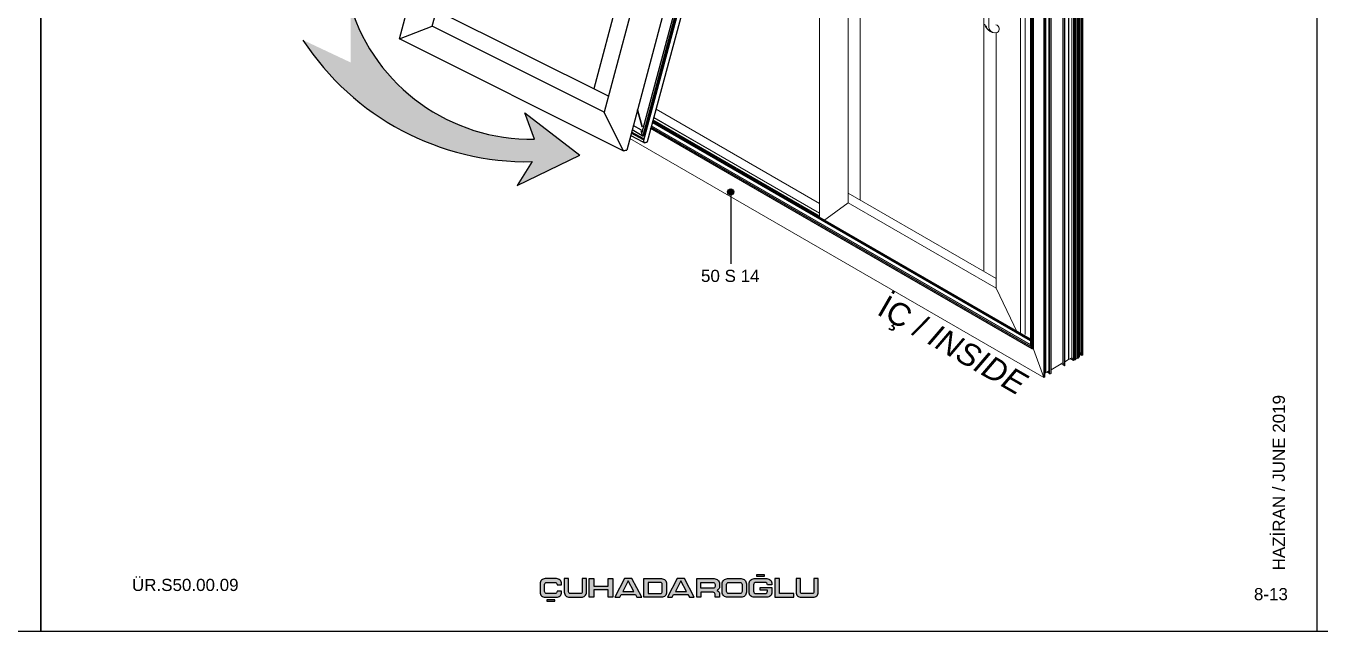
# Model space of a CAD drawing. Header units: millimetres. Extents: x 221 to 2771, y 196 to 840.
# Drawn here: x 668.9 to 881.8, y 195.6 to 295.2 of the extents above; entities that cross this region are included whole.
import ezdxf

# ---------------------------------------------------------------- set-up
doc = ezdxf.new("R2010")
doc.units = ezdxf.units.MM
for name, color, linetype in [('ANTET', 7, 'Continuous'), ('antet_k', 7, 'Continuous'), ('yazı_numara_k', 21, 'Continuous')]:
    doc.layers.add(name, color=color, linetype=linetype)
doc.styles.get("Standard").update_dxf_attribs({"font": 'arial.ttf'})

# ---------------------------------------------------------------- blocks, each defined once
blk = doc.blocks.new('Rev.No.1A')
at = {"insert": (-570.02, 4668.22), "char_height": 2, "width": 54.4479, "attachment_point": 1}
blk.add_mtext('{\\C7;ÜR.S50.00.09}', dxfattribs=at)
blk = doc.blocks.new('S1.A')
at = {"color": 252}
blk.add_lwpolyline([(2269.17, -494.13), (2269.17, -791.13), (2479.17, -791.13), (2479.17, -494.13)], close=True, dxfattribs=at)
blk.add_blockref('Rev.No.1A', (2854.18, -5450.74))
blk = doc.blocks.new('ÇUHADAROĞLU')
at = {"layer": 'ANTET'}
h = blk.add_hatch(color=7, dxfattribs=at)
h.paths.add_polyline_path([(159.1, 19.64, -0.414214), (159.42, 19.96), (160.84, 19.96, -0.414214), (161.16, 19.64), (161.16, 19.54), (161.9, 19.54), (161.9, 19.73, 0.414214), (161.05, 20.59), (159.21, 20.59, 0.414214), (158.36, 19.73), (158.36, 18.36, 0.414214), (159.21, 17.51), (161.05, 17.51, 0.414214), (161.9, 18.36), (161.9, 18.55), (161.16, 18.55), (161.16, 18.46, -0.414214), (160.84, 18.13), (159.42, 18.13, -0.414214), (159.1, 18.46)])
h.paths.add_polyline_path([(159.48, 17.12), (159.48, 16.9), (160.78, 16.9), (160.78, 17.12)])
h.paths.add_polyline_path([(165.15, 17.51, 0.414214), (166, 18.36), (166, 20.59), (165.29, 20.59), (165.29, 18.39, -0.414214), (165.03, 18.13), (163.32, 18.13, -0.414214), (163.06, 18.39), (163.06, 20.59), (162.35, 20.59), (162.35, 18.36, 0.414214), (163.2, 17.51)])
h.paths.add_polyline_path([(167.19, 18.73), (169.58, 18.73), (169.58, 17.51), (170.32, 17.51), (170.32, 20.59), (169.58, 20.59), (169.58, 19.36), (167.19, 19.36), (167.19, 20.59), (166.45, 20.59), (166.45, 17.51), (167.19, 17.51)])
h.paths.add_polyline_path([(170.66, 17.51), (171.46, 17.51), (171.69, 17.95), (174.05, 17.95), (174.29, 17.51), (175.09, 17.51), (173.48, 20.6), (172.27, 20.6)])
h.paths.add_polyline_path([(171.97, 18.49), (172.87, 20.23), (173.78, 18.49)], flags=16)
h.paths.add_polyline_path([(175.43, 17.51), (178.34, 17.51, 0.414214), (179.19, 18.36), (179.19, 19.73, 0.414214), (178.34, 20.59), (175.43, 20.59)])
h.paths.add_polyline_path([(176.14, 19.96), (178.15, 19.96, -0.414214), (178.47, 19.64), (178.47, 18.46, -0.414214), (178.15, 18.13), (176.14, 18.13)], flags=16)
h.paths.add_polyline_path([(180.34, 17.95), (182.7, 17.95), (182.94, 17.51), (183.74, 17.51), (182.13, 20.6), (180.92, 20.6), (179.31, 17.51), (180.11, 17.51)])
h.paths.add_polyline_path([(180.62, 18.49), (181.52, 20.23), (182.43, 18.49)], flags=16)
h.paths.add_polyline_path([(184.84, 18.34), (186.84, 18.34, -0.414214), (187.17, 18.02), (187.17, 17.51), (187.88, 17.51), (187.88, 18.21, 0.203358), (187.78, 18.44, 0.098259), (187.5, 18.62), (187.5, 18.7, 0.058399), (187.74, 18.83, 0.246853), (187.88, 19.09), (187.88, 19.73, 0.414214), (187.03, 20.59), (184.13, 20.59), (184.13, 17.51), (184.84, 17.51)])
h.paths.add_polyline_path([(184.84, 18.99), (184.84, 19.96), (186.82, 19.96, -0.414214), (187.17, 19.61), (187.17, 19.31, -0.414214), (186.84, 18.99)], flags=16)
h.paths.add_polyline_path([(191.45, 17.51, 0.414214), (192.31, 18.36), (192.31, 19.73, 0.414214), (191.45, 20.59), (189.19, 20.59, 0.414214), (188.33, 19.73), (188.33, 18.36, 0.414214), (189.19, 17.51)])
h.paths.add_polyline_path([(189.37, 18.13, -0.414214), (189.05, 18.46), (189.05, 19.64, -0.414214), (189.37, 19.96), (191.27, 19.96, -0.414214), (191.59, 19.64), (191.59, 18.46, -0.414214), (191.27, 18.13)], flags=16)
h.paths.add_polyline_path([(193.61, 17.51), (195.66, 17.51, 0.414214), (196.51, 18.36), (196.51, 19.11), (194.59, 19.11), (194.59, 18.7), (195.78, 18.7), (195.78, 18.54, -0.414214), (195.37, 18.13), (193.9, 18.13, -0.414214), (193.49, 18.54), (193.49, 19.55, -0.414214), (193.9, 19.96), (195.37, 19.96, -0.407741), (195.78, 19.56), (196.51, 19.56), (196.51, 19.73, 0.414214), (195.66, 20.59), (193.61, 20.59, 0.414214), (192.76, 19.73), (192.76, 18.36, 0.414214)])
h.paths.add_polyline_path([(195.28, 20.97), (195.28, 21.19), (193.99, 21.19), (193.99, 20.97)])
h.paths.add_polyline_path([(200.14, 17.51), (200.14, 18.13), (197.76, 18.13), (197.76, 20.59), (196.97, 20.59), (196.97, 17.51)])
h.paths.add_polyline_path([(201.2, 18.39), (201.2, 20.59), (200.48, 20.59), (200.48, 18.36, 0.414214), (201.34, 17.51), (203.28, 17.51, 0.414214), (204.13, 18.36), (204.13, 20.59), (203.42, 20.59), (203.42, 18.39, -0.414214), (203.16, 18.13), (201.46, 18.13, -0.414214)])
h = blk.add_hatch(color=7, dxfattribs=at)
h.paths.add_polyline_path([(159.1, 19.64, -0.414214), (159.42, 19.96), (160.84, 19.96, -0.414214), (161.16, 19.64), (161.16, 19.54), (161.9, 19.54), (161.9, 19.73, 0.414214), (161.05, 20.59), (159.21, 20.59, 0.414214), (158.36, 19.73), (158.36, 18.36, 0.414214), (159.21, 17.51), (161.05, 17.51, 0.414214), (161.9, 18.36), (161.9, 18.55), (161.16, 18.55), (161.16, 18.46, -0.414214), (160.84, 18.13), (159.42, 18.13, -0.414214), (159.1, 18.46)])
h.paths.add_polyline_path([(159.48, 17.12), (159.48, 16.9), (160.78, 16.9), (160.78, 17.12)])
h.paths.add_polyline_path([(165.15, 17.51, 0.414214), (166, 18.36), (166, 20.59), (165.29, 20.59), (165.29, 18.39, -0.414214), (165.03, 18.13), (163.32, 18.13, -0.414214), (163.06, 18.39), (163.06, 20.59), (162.35, 20.59), (162.35, 18.36, 0.414214), (163.2, 17.51)])
h.paths.add_polyline_path([(167.19, 18.73), (169.58, 18.73), (169.58, 17.51), (170.32, 17.51), (170.32, 20.59), (169.58, 20.59), (169.58, 19.36), (167.19, 19.36), (167.19, 20.59), (166.45, 20.59), (166.45, 17.51), (167.19, 17.51)])
h.paths.add_polyline_path([(170.66, 17.51), (171.46, 17.51), (171.69, 17.95), (174.05, 17.95), (174.29, 17.51), (175.09, 17.51), (173.48, 20.6), (172.27, 20.6)])
h.paths.add_polyline_path([(171.97, 18.49), (172.87, 20.23), (173.78, 18.49)], flags=16)
h.paths.add_polyline_path([(175.43, 17.51), (178.34, 17.51, 0.414214), (179.19, 18.36), (179.19, 19.73, 0.414214), (178.34, 20.59), (175.43, 20.59)])
h.paths.add_polyline_path([(176.14, 19.96), (178.15, 19.96, -0.414214), (178.47, 19.64), (178.47, 18.46, -0.414214), (178.15, 18.13), (176.14, 18.13)], flags=16)
h.paths.add_polyline_path([(180.34, 17.95), (182.7, 17.95), (182.94, 17.51), (183.74, 17.51), (182.13, 20.6), (180.92, 20.6), (179.31, 17.51), (180.11, 17.51)])
h.paths.add_polyline_path([(180.62, 18.49), (181.52, 20.23), (182.43, 18.49)], flags=16)
h.paths.add_polyline_path([(184.84, 18.34), (186.84, 18.34, -0.414214), (187.17, 18.02), (187.17, 17.51), (187.88, 17.51), (187.88, 18.21, 0.203358), (187.78, 18.44, 0.098259), (187.5, 18.62), (187.5, 18.7, 0.058399), (187.74, 18.83, 0.246853), (187.88, 19.09), (187.88, 19.73, 0.414214), (187.03, 20.59), (184.13, 20.59), (184.13, 17.51), (184.84, 17.51)])
h.paths.add_polyline_path([(184.84, 18.99), (184.84, 19.96), (186.82, 19.96, -0.414214), (187.17, 19.61), (187.17, 19.31, -0.414214), (186.84, 18.99)], flags=16)
h.paths.add_polyline_path([(191.45, 17.51, 0.414214), (192.31, 18.36), (192.31, 19.73, 0.414214), (191.45, 20.59), (189.19, 20.59, 0.414214), (188.33, 19.73), (188.33, 18.36, 0.414214), (189.19, 17.51)])
h.paths.add_polyline_path([(189.37, 18.13, -0.414214), (189.05, 18.46), (189.05, 19.64, -0.414214), (189.37, 19.96), (191.27, 19.96, -0.414214), (191.59, 19.64), (191.59, 18.46, -0.414214), (191.27, 18.13)], flags=16)
h.paths.add_polyline_path([(193.61, 17.51), (195.66, 17.51, 0.414214), (196.51, 18.36), (196.51, 19.11), (194.59, 19.11), (194.59, 18.7), (195.78, 18.7), (195.78, 18.54, -0.414214), (195.37, 18.13), (193.9, 18.13, -0.414214), (193.49, 18.54), (193.49, 19.55, -0.414214), (193.9, 19.96), (195.37, 19.96, -0.407741), (195.78, 19.56), (196.51, 19.56), (196.51, 19.73, 0.414214), (195.66, 20.59), (193.61, 20.59, 0.414214), (192.76, 19.73), (192.76, 18.36, 0.414214)])
h.paths.add_polyline_path([(195.28, 20.97), (195.28, 21.19), (193.99, 21.19), (193.99, 20.97)])
h.paths.add_polyline_path([(200.14, 17.51), (200.14, 18.13), (197.76, 18.13), (197.76, 20.59), (196.97, 20.59), (196.97, 17.51)])
h.paths.add_polyline_path([(201.2, 18.39), (201.2, 20.59), (200.48, 20.59), (200.48, 18.36, 0.414214), (201.34, 17.51), (203.28, 17.51, 0.414214), (204.13, 18.36), (204.13, 20.59), (203.42, 20.59), (203.42, 18.39, -0.414214), (203.16, 18.13), (201.46, 18.13, -0.414214)])
at = {"layer": 'ANTET', "color": 7}
for points in [[(159.42, 18.13, -0.414214), (159.1, 18.46), (159.1, 19.64, -0.414214), (159.42, 19.96), (160.84, 19.96, -0.414214), (161.16, 19.64), (161.16, 19.54), (161.9, 19.54), (161.9, 19.73, 0.414214), (161.05, 20.59), (159.21, 20.59, 0.414214), (158.36, 19.73), (158.36, 18.36, 0.414214), (159.21, 17.51), (161.05, 17.51, 0.414214), (161.9, 18.36), (161.9, 18.55), (161.16, 18.55), (161.16, 18.46, -0.414214), (160.84, 18.13)], [(159.42, 18.13, -0.414214), (159.1, 18.46), (159.1, 19.64, -0.414214), (159.42, 19.96), (160.84, 19.96, -0.414214), (161.16, 19.64), (161.16, 19.54), (161.9, 19.54), (161.9, 19.73, 0.414214), (161.05, 20.59), (159.21, 20.59, 0.414214), (158.36, 19.73), (158.36, 18.36, 0.414214), (159.21, 17.51), (161.05, 17.51, 0.414214), (161.9, 18.36), (161.9, 18.55), (161.16, 18.55), (161.16, 18.46, -0.414214), (160.84, 18.13)], [(165.03, 18.13), (163.32, 18.13, -0.414214), (163.06, 18.39), (163.06, 20.59), (162.35, 20.59), (162.35, 18.36, 0.414214), (163.2, 17.51), (165.15, 17.51, 0.414214), (166, 18.36), (166, 20.59), (165.29, 20.59), (165.29, 18.39, -0.414214)], [(165.03, 18.13), (163.32, 18.13, -0.414214), (163.06, 18.39), (163.06, 20.59), (162.35, 20.59), (162.35, 18.36, 0.414214), (163.2, 17.51), (165.15, 17.51, 0.414214), (166, 18.36), (166, 20.59), (165.29, 20.59), (165.29, 18.39, -0.414214)], [(175.43, 17.51), (175.43, 20.59), (178.34, 20.59, -0.414214), (179.19, 19.73), (179.19, 18.36, -0.414214), (178.34, 17.51)], [(175.43, 17.51), (175.43, 20.59), (178.34, 20.59, -0.414214), (179.19, 19.73), (179.19, 18.36, -0.414214), (178.34, 17.51)], [(178.47, 19.64, 0.414214), (178.15, 19.96), (176.14, 19.96), (176.14, 18.13), (178.15, 18.13, 0.414214), (178.47, 18.46)], [(178.47, 19.64, 0.414214), (178.15, 19.96), (176.14, 19.96), (176.14, 18.13), (178.15, 18.13, 0.414214), (178.47, 18.46)], [(187.88, 18.21), (187.88, 17.51), (187.17, 17.51), (187.17, 18.02, 0.414214), (186.84, 18.34), (184.84, 18.34), (184.84, 17.51), (184.13, 17.51), (184.13, 20.59), (187.03, 20.59, -0.414214), (187.88, 19.73), (187.88, 19.09, -0.246853), (187.74, 18.83, -0.058399), (187.5, 18.7), (187.5, 18.62, -0.098259), (187.78, 18.44, -0.203358)], [(187.88, 18.21), (187.88, 17.51), (187.17, 17.51), (187.17, 18.02, 0.414214), (186.84, 18.34), (184.84, 18.34), (184.84, 17.51), (184.13, 17.51), (184.13, 20.59), (187.03, 20.59, -0.414214), (187.88, 19.73), (187.88, 19.09, -0.246853), (187.74, 18.83, -0.058399), (187.5, 18.7), (187.5, 18.62, -0.098259), (187.78, 18.44, -0.203358)], [(186.82, 19.96, -0.414214), (187.17, 19.61), (187.17, 19.31, -0.414214), (186.84, 18.99), (184.84, 18.99), (184.84, 19.96)], [(186.82, 19.96, -0.414214), (187.17, 19.61), (187.17, 19.31, -0.414214), (186.84, 18.99), (184.84, 18.99), (184.84, 19.96)], [(191.45, 17.51), (189.19, 17.51, -0.414214), (188.33, 18.36), (188.33, 19.73, -0.414214), (189.19, 20.59), (191.45, 20.59, -0.414214), (192.31, 19.73), (192.31, 18.36, -0.414214)], [(191.45, 17.51), (189.19, 17.51, -0.414214), (188.33, 18.36), (188.33, 19.73, -0.414214), (189.19, 20.59), (191.45, 20.59, -0.414214), (192.31, 19.73), (192.31, 18.36, -0.414214)], [(191.59, 19.64), (191.59, 18.46, -0.414214), (191.27, 18.13), (189.37, 18.13, -0.414214), (189.05, 18.46), (189.05, 19.64, -0.414214), (189.37, 19.96), (191.27, 19.96, -0.414214)], [(191.59, 19.64), (191.59, 18.46, -0.414214), (191.27, 18.13), (189.37, 18.13, -0.414214), (189.05, 18.46), (189.05, 19.64, -0.414214), (189.37, 19.96), (191.27, 19.96, -0.414214)], [(195.78, 18.54), (195.78, 18.7), (194.59, 18.7), (194.59, 19.11), (196.51, 19.11), (196.51, 18.36, -0.414214), (195.66, 17.51), (193.61, 17.51, -0.414214), (192.76, 18.36), (192.76, 19.73, -0.414214), (193.61, 20.59), (195.66, 20.59, -0.414214), (196.51, 19.73), (196.51, 19.56), (195.78, 19.56, 0.407741), (195.37, 19.96), (193.9, 19.96, 0.414214), (193.49, 19.55), (193.49, 18.54, 0.414214), (193.9, 18.13), (195.37, 18.13, 0.414214)], [(195.78, 18.54), (195.78, 18.7), (194.59, 18.7), (194.59, 19.11), (196.51, 19.11), (196.51, 18.36, -0.414214), (195.66, 17.51), (193.61, 17.51, -0.414214), (192.76, 18.36), (192.76, 19.73, -0.414214), (193.61, 20.59), (195.66, 20.59, -0.414214), (196.51, 19.73), (196.51, 19.56), (195.78, 19.56, 0.407741), (195.37, 19.96), (193.9, 19.96, 0.414214), (193.49, 19.55), (193.49, 18.54, 0.414214), (193.9, 18.13), (195.37, 18.13, 0.414214)], [(201.34, 17.51), (203.28, 17.51, 0.414214), (204.13, 18.36), (204.13, 20.59), (203.42, 20.59), (203.42, 18.39, -0.414214), (203.16, 18.13), (201.46, 18.13, -0.414214), (201.2, 18.39), (201.2, 20.59), (200.48, 20.59), (200.48, 18.36, 0.414214)], [(201.34, 17.51), (203.28, 17.51, 0.414214), (204.13, 18.36), (204.13, 20.59), (203.42, 20.59), (203.42, 18.39, -0.414214), (203.16, 18.13), (201.46, 18.13, -0.414214), (201.2, 18.39), (201.2, 20.59), (200.48, 20.59), (200.48, 18.36, 0.414214)]]:
    blk.add_lwpolyline(points, format="xyb", close=True, dxfattribs=at)
for points in [[(167.19, 20.59), (167.19, 19.36), (169.58, 19.36), (169.58, 20.59), (170.32, 20.59), (170.32, 17.51), (169.58, 17.51), (169.58, 18.73), (167.19, 18.73), (167.19, 17.51), (166.45, 17.51), (166.45, 20.59)], [(167.19, 20.59), (167.19, 19.36), (169.58, 19.36), (169.58, 20.59), (170.32, 20.59), (170.32, 17.51), (169.58, 17.51), (169.58, 18.73), (167.19, 18.73), (167.19, 17.51), (166.45, 17.51), (166.45, 20.59)], [(171.46, 17.51), (171.69, 17.95), (174.05, 17.95), (174.29, 17.51), (175.09, 17.51), (173.48, 20.6), (172.27, 20.6), (170.66, 17.51)], [(171.46, 17.51), (171.69, 17.95), (174.05, 17.95), (174.29, 17.51), (175.09, 17.51), (173.48, 20.6), (172.27, 20.6), (170.66, 17.51)], [(171.97, 18.49), (173.78, 18.49), (172.87, 20.23)], [(171.97, 18.49), (173.78, 18.49), (172.87, 20.23)], [(180.11, 17.51), (180.34, 17.95), (182.7, 17.95), (182.94, 17.51), (183.74, 17.51), (182.13, 20.6), (180.92, 20.6), (179.31, 17.51)], [(180.11, 17.51), (180.34, 17.95), (182.7, 17.95), (182.94, 17.51), (183.74, 17.51), (182.13, 20.6), (180.92, 20.6), (179.31, 17.51)], [(180.62, 18.49), (182.43, 18.49), (181.52, 20.23)], [(180.62, 18.49), (182.43, 18.49), (181.52, 20.23)], [(193.99, 21.19), (193.99, 20.97), (195.28, 20.97), (195.28, 21.19)], [(193.99, 21.19), (193.99, 20.97), (195.28, 20.97), (195.28, 21.19)], [(196.97, 20.59), (196.97, 17.51), (200.14, 17.51), (200.14, 18.13), (197.76, 18.13), (197.76, 20.59)], [(196.97, 20.59), (196.97, 17.51), (200.14, 17.51), (200.14, 18.13), (197.76, 18.13), (197.76, 20.59)], [(159.48, 17.12), (159.48, 16.9), (160.78, 16.9), (160.78, 17.12)], [(159.48, 17.12), (159.48, 16.9), (160.78, 16.9), (160.78, 17.12)]]:
    blk.add_lwpolyline(points, close=True, dxfattribs=at)
blk = doc.blocks.new('S50_SYF1')
blk.add_blockref('ÇUHADAROĞLU', (692.04, 2042.44))
at = {"layer": 'antet_k', "color": 0}
blk.add_blockref('S1.A', (-1500.92, 2845.51), dxfattribs=at)
blk = doc.blocks.new('yuvarlakk')
at = {"layer": 'yazı_numara_k'}
blk.add_hatch(color=21, dxfattribs=at).paths.add_polyline_path([(-159.09, 172.8, -1), (-160.09, 172.8, -1)])
at = {"layer": 'yazı_numara_k', "color": 21}
blk.add_circle((-159.59, 172.8), 0.5, dxfattribs=at)
blk = doc.blocks.new('50S14_DK1')
at = {"layer": 'yazı_numara_k', "color": 21, "insert": (1981.13, 2486.36), "char_height": 2, "attachment_point": 7}
blk.add_mtext('{\\fArial|b0|i0|c162|p34;50 S 14}', dxfattribs=at)
blk = doc.blocks.new('K-1')
at = {"color": 7}
for p, q in [((-5403.1, -2916.6), (-5025.3, -1506.7)), ((-5331, -2889), (-4986.1, -1601.8)), ((-4526.3, -1749.9), (-4904.4, -3160.9)), ((-4501.8, -1745.3), (-4871.6, -3125.3)), ((-4496.7, -1740.1), (-4869, -3129.6)), ((-4491.8, -1737.4), (-4867.6, -3140)), ((-4494.2, -1739.2), (-4866.8, -3129.5)), ((-4481.5, -1733.1), (-4859.3, -3143)), ((-4650.8, -1810.3), (-4976.7, -3026.7)), ((-4804.1, -2518.8), (-4953.9, -3077.6)), ((-4944.5, -3042.8), (-5321.7, -2854.2)), ((-5403.1, -2916.6), (-5331, -2889)), ((-4953.9, -3077.6), (-5331, -2889)), ((-4911.9, -3162.2), (-5403.1, -2916.6)), ((-4912, -3162), (-4953.9, -3077.6)), ((-4870.4, -3110), (-4880.6, -3072.2)), ((-4880.6, -3072.2), (-4870.4, -3110)), ((-4867.2, -3138.5), (-4894.3, -3123.4)), ((-4866.7, -3136.4), (-4893.9, -3121.6)), ((-4870.3, -3129.5), (-4892.5, -3116.6)), ((-4872.3, -3117.2), (-4890, -3107.2)), ((-4871.3, -3123.8), (-4872.6, -3118.7)), ((-4872.6, -3118.7), (-4871.3, -3123.8)), ((-4866.5, -3144.5), (-4895.8, -3128.9)), ((-4871.2, -3128.1), (-4871.5, -3126.7)), ((-4871.5, -3126.7), (-4871.2, -3128.1)), ((-4869.2, -3129.8), (-4869.5, -3129.8)), ((-4869.5, -3129.8), (-4869.2, -3129.8)), ((-4867.2, -3129.6), (-4868.7, -3128.3)), ((-4867.4, -3129.2), (-4867.9, -3127.5)), ((-4867.9, -3127.5), (-4867.4, -3129.2)), ((-4866.9, -3143.8), (-4867.6, -3141.4)), ((-4867.6, -3141.4), (-4866.9, -3143.8)), ((-4859.5, -3143.3), (-4866.1, -3144.7)), ((-4866.1, -3144.7), (-4859.5, -3143.3)), ((-4865, -3130.1), (-4865.6, -3127.9)), ((-4865.6, -3127.9), (-4865, -3130.1)), ((-4904.7, -3161.3), (-4911.3, -3162.7)), ((-4911.3, -3162.7), (-4904.7, -3161.3))]:
    blk.add_line(p, q, dxfattribs=at)
for centre, major_axis, start_param, end_param in [((-4872.4, -3118.7), (0.117, -0.389), 3.876651, 4.66205), ((-4872.4, -3118.7), (0.117, -0.389), 3.876651, 4.66205), ((-4870.4, -3126.5), (0.58, -1.95), 3.876651, 4.66205), ((-4870.4, -3126.5), (0.58, -1.95), 3.876651, 4.66205), ((-4871.5, -3123.8), (0.117, -0.389), 0.735059, 1.520457), ((-4871.5, -3123.8), (0.117, -0.389), 0.735059, 1.520457), ((-4870, -3127.9), (-0.58, 1.95), 1.520457, 3.091253), ((-4870, -3127.9), (-0.58, 1.95), 1.520457, 3.091253), ((-4869.3, -3129.2), (-0.175, 0.584), 3.091253, 3.876651), ((-4869.3, -3129.2), (-0.175, 0.584), 3.091253, 3.876651), ((-4868.3, -3127.5), (-0.175, 0.584), 4.66205, 5.874526), ((-4868.3, -3127.5), (-0.175, 0.584), 4.66205, 5.874526), ((-4866.4, -3141.2), (0.58, -1.95), 3.876651, 4.66205), ((-4866.4, -3141.2), (0.58, -1.95), 3.876651, 4.66205), ((-4867.1, -3129.1), (-0.175, 0.584), 1.520457, 3.876651), ((-4867.1, -3129.1), (-0.175, 0.584), 1.520457, 3.876651), ((-4866.4, -3143.7), (-0.292, 0.973), 1.520457, 3.091253), ((-4866.4, -3143.7), (-0.292, 0.973), 1.520457, 3.091253), ((-4865.9, -3128), (-0.175, 0.584), 4.66205, 7.018244), ((-4865.9, -3128), (-0.175, 0.584), 4.66205, 7.018244), ((-4859.7, -3142.5), (-0.234, 0.778), 3.091253, 3.876651), ((-4859.7, -3142.5), (-0.234, 0.778), 3.091253, 3.876651), ((-4911.5, -3161.9), (0.234, -0.778), 4.66205, 6.232846), ((-4911.5, -3161.9), (0.234, -0.778), 4.66205, 6.232846), ((-4905, -3160.3), (0.292, -0.973), 6.232846, 7.018244), ((-4905, -3160.3), (0.292, -0.973), 6.232846, 7.018244)]:
    blk.add_ellipse(centre, major_axis=major_axis, ratio=0.558745, start_param=start_param, end_param=end_param, dxfattribs=at)
blk = doc.blocks.new('OK-2')
blk.add_hatch(color=32).paths.add_polyline_path([(-7101.8, -2570.6), (-7222.7, -2477.4), (-7201.1, -2535.2, -0.333472), (-7604.8, -2244.4), (-7604.7, -2367), (-7709.2, -2317.8, 0.258738), (-7206.2, -2584.7), (-7239.3, -2636.9)])
at = {"color": 32}
for p, q in [((-7201.1, -2535.2), (-7222.7, -2477.4)), ((-7222.7, -2477.4), (-7101.8, -2570.6)), ((-7239.3, -2636.9), (-7101.8, -2570.6)), ((-7206.2, -2584.7), (-7239.3, -2636.9))]:
    blk.add_line(p, q, dxfattribs=at)
for centre, radius, start, end in [((-7209.2, -2120.8), 414.5, 197.3535, 271.122), ((-7217, -1997.8), 587, 213.0307, 271.0565)]:
    blk.add_arc(centre, radius, start, end, dxfattribs=at)

msp = doc.modelspace()

# ---------------------------------------------------------------- linework, layer by layer
at = {"color": 8, "linetype": 'Continuous', "lineweight": 15}
for p, q in [((842.06, 240.604), (842.06, 366.35)), ((842.062, 240.609), (842.062, 366.38)), ((842.235, 240.734), (842.235, 366.48)), ((842.241, 240.747), (842.241, 366.484)), ((842.448, 241.468), (842.448, 366.603)), ((842.473, 366.617), (842.473, 241.104)), ((842.48, 241.082), (842.48, 366.621)), ((842.506, 241.036), (842.506, 366.637)), ((842.516, 241.024), (842.516, 366.642)), ((842.592, 240.957), (842.592, 366.686)), ((842.613, 240.952), (842.613, 366.698)), ((842.766, 241.04), (842.766, 366.787)), ((842.773, 241.054), (842.773, 366.79)), ((839.468, 239.747), (839.468, 364.882)), ((839.717, 239.316), (839.717, 365.026)), ((839.749, 239.298), (839.749, 365.045)), ((839.802, 239.329), (839.802, 365.075)), ((839.808, 239.342), (839.808, 365.079)), ((840.433, 240.305), (840.433, 365.44)), ((840.465, 240.323), (840.465, 365.458)), ((840.942, 240.598), (840.942, 365.733)), ((840.995, 240.568), (840.995, 365.764)), ((841.218, 240.182), (841.218, 365.893)), ((841.249, 240.165), (841.249, 365.911)), ((841.403, 240.254), (841.403, 366)), ((841.432, 240.255), (841.432, 366.001)), ((841.454, 240.254), (841.454, 366)), ((841.556, 240.282), (841.556, 366.028)), ((841.569, 240.293), (841.569, 366.095)), ((841.627, 240.392), (841.627, 366.129)), ((841.64, 240.39), (841.64, 366.137)), ((841.824, 240.496), (841.824, 366.243)), ((841.828, 240.505), (841.828, 366.245)), ((841.845, 240.849), (841.845, 366.255)), ((841.852, 240.749), (841.852, 366.259)), ((841.857, 240.73), (841.857, 366.262)), ((841.975, 240.542), (841.975, 366.288)), ((842.012, 240.545), (842.012, 366.291)), ((832.548, 362.744), (832.548, 244.414)), ((833.292, 362.314), (833.292, 244.442)), ((834.662, 242.048), (834.662, 362.108)), ((836.382, 237.355), (836.382, 363.101)), ((836.544, 237.448), (836.544, 363.194)), ((836.548, 237.457), (836.548, 363.197)), ((836.678, 238.137), (836.678, 363.272)), ((836.71, 238.155), (836.71, 363.29)), ((837.182, 238.428), (837.182, 363.563)), ((837.23, 363.591), (837.23, 238.081)), ((837.235, 238.067), (837.235, 363.593)), ((837.261, 238.021), (837.261, 363.609)), ((837.268, 238.012), (837.268, 363.613)), ((837.36, 237.931), (837.36, 363.666)), ((837.375, 237.928), (837.375, 363.674)), ((837.542, 238.025), (837.542, 363.771)), ((834.151, 361.813), (834.151, 242.742)), ((834.156, 242.711), (834.156, 361.816)), ((834.215, 242.476), (834.215, 361.85)), ((834.233, 242.433), (834.233, 361.861)), ((834.401, 242.142), (834.401, 361.958)), ((834.48, 242.076), (834.48, 362.003)), ((826.482, 358.935), (826.482, 254.786)), ((799.439, 302.926), (799.439, 263.527)), ((799.463, 302.926), (799.463, 263.513)), ((804.144, 302.926), (804.144, 266.104)), ((806.154, 302.926), (806.154, 266.522)), ((827.309, 295.066), (827.332, 301.421)), ((828.492, 294.099), (828.492, 252.048)), ((799.439, 266.011), (772.557, 281.53)), ((771.954, 279.281), (834.156, 243.372)), ((834.156, 243.38), (771.956, 279.287)), ((771.958, 279.296), (834.156, 243.39)), ((771.963, 279.312), (834.156, 243.409)), ((771.976, 279.362), (834.156, 243.466)), ((771.98, 279.379), (834.156, 243.486)), ((772.002, 279.46), (834.156, 243.58)), ((772.01, 279.488), (834.156, 243.612)), ((772.013, 279.502), (834.156, 243.628)), ((772.016, 279.512), (834.156, 243.64)), ((772.026, 279.549), (834.156, 243.683)), ((772.034, 279.578), (834.156, 243.716)), ((772.074, 279.726), (799.439, 263.928)), ((799.439, 263.936), (772.075, 279.733)), ((772.177, 280.114), (799.439, 264.376)), ((772.179, 280.121), (799.439, 264.384)), ((772.179, 280.12), (799.439, 264.383)), ((771.608, 278.367), (834.442, 242.094)), ((771.639, 278.375), (834.4, 242.143)), ((771.747, 278.507), (834.233, 242.434)), ((771.754, 278.535), (834.215, 242.477)), ((771.801, 278.709), (834.155, 242.712)), ((771.822, 278.786), (834.156, 242.802)), ((768.232, 276.677), (836.385, 237.35)), ((804.144, 267.682), (828.492, 253.626)), ((800.079, 263.158), (804.144, 266.104)), ((804.144, 266.104), (828.492, 252.048)), ((832.014, 244.722), (828.492, 252.048)), ((834.214, 242.478), (834.155, 242.713)), ((834.215, 242.476), (834.156, 242.711)), ((834.4, 242.143), (834.232, 242.434)), ((834.401, 242.142), (834.233, 242.433)), ((834.662, 242.048), (834.48, 242.076)), ((834.657, 242.048), (834.672, 242.04)), ((834.673, 242.038), (834.662, 242.048)), ((836.369, 237.362), (834.673, 242.038)), ((841.852, 240.809), (841.828, 240.823)), ((841.828, 240.797), (841.851, 240.784)), ((841.828, 240.764), (841.851, 240.751)), ((841.828, 240.747), (841.856, 240.731)), ((841.845, 240.849), (841.852, 240.847)), ((841.851, 240.784), (841.851, 240.751)), ((841.856, 240.731), (841.942, 240.564)), ((841.857, 240.73), (841.941, 240.565)), ((842.235, 240.734), (842.062, 240.634)), ((842.448, 241.468), (842.241, 241.349)), ((842.241, 241.343), (842.473, 241.21)), ((842.473, 241.163), (842.241, 241.297)), ((842.241, 241.289), (842.473, 241.156)), ((842.241, 241.258), (842.473, 241.124)), ((842.241, 241.221), (842.479, 241.084)), ((842.241, 241.19), (842.505, 241.038)), ((842.241, 241.184), (842.514, 241.026)), ((842.241, 241.16), (842.588, 240.96)), ((842.241, 241.159), (842.591, 240.958)), ((842.269, 241.364), (842.473, 241.246)), ((842.473, 241.424), (842.448, 241.468)), ((842.505, 241.038), (842.479, 241.084)), ((842.506, 241.036), (842.48, 241.082)), ((842.592, 240.957), (842.516, 241.024)), ((842.766, 241.04), (842.613, 240.952)), ((837.542, 238.636), (839.468, 239.747)), ((839.213, 239.6), (839.726, 239.304)), ((839.219, 239.604), (839.716, 239.317)), ((839.717, 239.316), (839.468, 239.747)), ((839.716, 239.317), (839.468, 239.747)), ((839.802, 239.329), (839.749, 239.298)), ((840.433, 240.305), (839.808, 239.944)), ((840.465, 240.323), (840.433, 240.341)), ((840.942, 240.598), (840.465, 240.323)), ((840.713, 240.467), (841.227, 240.17)), ((840.72, 240.47), (841.217, 240.184)), ((840.943, 240.599), (840.994, 240.57)), ((841.218, 240.182), (840.995, 240.568)), ((841.217, 240.184), (840.995, 240.568)), ((841.403, 240.254), (841.249, 240.165)), ((841.402, 240.253), (841.423, 240.241)), ((841.406, 240.255), (841.419, 240.248)), ((841.409, 240.256), (841.41, 240.256)), ((841.429, 240.24), (841.504, 240.252)), ((841.454, 240.254), (841.556, 240.282)), ((841.569, 240.437), (841.627, 240.392)), ((841.569, 240.427), (841.622, 240.396)), ((841.569, 240.426), (841.623, 240.395)), ((841.824, 240.496), (841.64, 240.39)), ((841.828, 240.585), (841.939, 240.522)), ((841.828, 240.576), (841.944, 240.51)), ((841.939, 240.522), (841.942, 240.564)), ((841.975, 240.542), (841.941, 240.565)), ((841.942, 240.564), (841.943, 240.564)), ((841.984, 240.538), (841.96, 240.515)), ((842.06, 240.604), (842.012, 240.545)), ((836.369, 237.362), (836.378, 237.354)), ((836.37, 237.36), (836.375, 237.356)), ((836.37, 237.359), (836.372, 237.358)), ((836.382, 237.355), (836.544, 237.448)), ((836.548, 238.062), (836.678, 238.137)), ((836.71, 238.155), (836.678, 238.174)), ((836.71, 238.155), (837.182, 238.428)), ((836.841, 238.231), (837.358, 237.932)), ((836.841, 238.231), (837.357, 237.934)), ((836.866, 238.246), (837.265, 238.015)), ((836.87, 238.248), (837.26, 238.022)), ((836.896, 238.263), (837.234, 238.068)), ((836.918, 238.275), (837.23, 238.095)), ((836.951, 238.295), (837.23, 238.134)), ((837.23, 238.139), (836.956, 238.297)), ((836.992, 238.318), (837.23, 238.18)), ((837.013, 238.33), (837.23, 238.205)), ((837.1, 238.38), (837.23, 238.305)), ((837.104, 238.383), (837.23, 238.31)), ((837.104, 238.383), (837.23, 238.31)), ((837.12, 238.392), (837.23, 238.329)), ((837.16, 238.415), (837.23, 238.374)), ((837.23, 238.329), (837.23, 238.346)), ((837.26, 238.022), (837.234, 238.068)), ((837.261, 238.021), (837.235, 238.067)), ((837.36, 237.931), (837.268, 238.012)), ((837.375, 237.928), (837.542, 238.025))]:
    msp.add_line(p, q, dxfattribs=at)
at = {"color": 7, "linetype": 'Continuous', "lineweight": 15}
msp.add_line((772.177, 280.114), (799.439, 264.376), dxfattribs=at)
at = {"color": 8, "linetype": 'Continuous', "lineweight": 15, "flags": 128}
msp.add_lwpolyline([(841.939, 240.522), (841.939, 240.517), (841.94, 240.513), (841.942, 240.511), (841.945, 240.509), (841.949, 240.509), (841.952, 240.51), (841.956, 240.512), (841.96, 240.515)], dxfattribs=at)
at = {"color": 8, "linetype": 'Continuous', "lineweight": 15}
for centre, radius, start, end in [((828.04, 295.664), 1.376, 186.29478, 233.30197), ((827.9, 295.289), 1.018, 183.8509, 217.95459), ((828.28, 295.503), 1.42, 221.58266, 285.54682), ((828.28, 295.054), 0.971, 179.27141, 267.26118), ((828.374, 294.734), 0.664, 295.61815, 80.6601), ((842.227, 240.748), 0.016, 299.03989, 319.96802), ((842.6, 240.976), 0.0267, 284.5943, 299.42491), ((842.758, 241.054), 0.016, 299.03989, 319.96802), ((839.735, 239.322), 0.0267, 284.5943, 299.42491), ((839.794, 239.343), 0.016, 299.03989, 319.96802), ((841.236, 240.188), 0.0267, 284.5943, 299.42491), ((841.419, 240.222), 0.0352, 69.22928, 117.07832), ((841.41, 240.247), 0.0087, 4.34353, 99.95811), ((841.428, 240.248), 0.0087, 184.34353, 279.95811), ((841.444, 240.29), 0.0368, 249.85147, 284.89033), ((841.495, 240.28), 0.0301, 287.79527, 346.15052), ((841.554, 240.296), 0.0148, 275.96394, 348.3993), ((841.631, 240.407), 0.0186, 281.51, 299.19054), ((841.819, 240.505), 0.00997, 298.48938, 325.38991), ((841.992, 240.569), 0.0316, 237.66838, 311.02402), ((842.053, 240.61), 0.00864, 319.08532, 358.89831), ((836.376, 237.366), 0.0122, 277.12549, 298.81208), ((836.539, 237.457), 0.00997, 298.48938, 325.38991), ((837.366, 237.944), 0.0186, 281.51, 299.19054)]:
    msp.add_arc(centre, radius, start, end, dxfattribs=at)
for centre, major_axis, start_param, end_param in [((834.225, 242.7), (-0.053, 0.0919), 0.6252295, 1.1169701), ((834.226, 242.698), (-0.053, 0.0919), 0.7853575, 1.1169701), ((834.285, 242.465), (-0.053, 0.0919), 1.1169701, 1.5707557), ((834.286, 242.463), (-0.053, 0.0919), 1.1169701, 1.5707557), ((834.453, 242.174), (-0.053, 0.0919), 1.5707557, 2.3562351), ((834.454, 242.172), (-0.053, 0.0919), 1.5707557, 2.7052197), ((841.868, 240.735), (-0.064, 0.11), 5.7595459, 5.9576885), ((841.873, 240.771), (-0.0159, 0.0276), 0.4922694, 0.7853575), ((841.873, 240.738), (-0.0159, 0.0276), 0.7853575, 1.4834892), ((841.874, 240.737), (-0.0159, 0.0276), 0.7853575, 1.4834892), ((842.219, 240.76), (-0.0159, 0.0276), 3.4906179, 3.9269502), ((842.495, 241.093), (-0.0159, 0.0276), 0.4922694, 1.5707557), ((842.496, 241.091), (-0.0159, 0.0276), 0.7853575, 1.5707557), ((842.522, 241.045), (-0.0159, 0.0276), 1.5707557, 2.0943545), ((842.598, 240.979), (-0.0159, 0.0276), 2.0943545, 2.7924862), ((842.597, 240.98), (-0.0159, 0.0276), 2.3562351, 3.141552), ((842.75, 241.067), (-0.0159, 0.0276), 3.4906179, 3.9269502), ((839.732, 239.327), (-0.0159, 0.0276), 1.5707557, 2.3562351), ((839.733, 239.325), (-0.0159, 0.0276), 1.5707557, 2.7924862), ((839.786, 239.355), (-0.0159, 0.0276), 3.4906179, 3.9269502), ((840.968, 240.553), (-0.0265, 0.0459), 4.7123483, 6.2831447), ((841.233, 240.193), (-0.0159, 0.0276), 1.5707557, 2.3562351), ((841.234, 240.191), (-0.0159, 0.0276), 1.5707557, 2.7924862), ((841.418, 240.227), (-0.0159, 0.0276), 5.9340788, 6.2831447), ((841.63, 240.408), (-0.0106, 0.0184), 2.1816209, 2.7129291), ((841.813, 240.514), (-0.0106, 0.0184), 3.570175, 4.1016007), ((836.533, 237.465), (-0.0106, 0.0184), 3.570175, 3.9269502), ((837.203, 238.391), (-0.0212, 0.0367), 4.3441836, 6.2831447), ((837.202, 238.393), (-0.0212, 0.0367), 4.2564745, 4.6897315), ((837.244, 238.074), (-0.0106, 0.0184), 0.4257482, 1.5707557), ((837.244, 238.319), (-0.0106, 0.0184), 0.7226936, 1.1449669), ((837.245, 238.073), (-0.0106, 0.0184), 0.7853575, 1.5707557), ((837.272, 238.027), (-0.0106, 0.0184), 1.5707557, 2.0943545), ((837.364, 237.945), (-0.0106, 0.0184), 2.0943545, 2.7129291)]:
    msp.add_ellipse(centre, major_axis=major_axis, ratio=0.5773346, start_param=start_param, end_param=end_param, dxfattribs=at)
at = {"layer": 'yazı_numara_k', "color": 21}
msp.add_line((784.833, 267.887), (784.833, 256.039), dxfattribs=at)

# ---------------------------------------------------------------- block references
for name, p in [('S50_SYF1', (-306.931, -1858.773)), ('S50_SYF1', (-96.935, -1858.773)), ('S50_SYF1', (113.062, -1858.773)), ('50S14_DK1', (-1201.185, -2233.309))]:
    msp.add_blockref(name, p)
at = {"color": 7, "xscale": 0.075, "yscale": 0.075, "zscale": 0.075}
for name, p in [('K-1', (1135.551, 511.843)), ('OK-2', (1292.636, 466.729))]:
    msp.add_blockref(name, p, dxfattribs=at)
at = {"rotation": 90}
msp.add_blockref('yuvarlakk', (957.634, 427.474), dxfattribs=at)

# ---------------------------------------------------------------- texts
at = {"color": 21, "insert": (810.565, 251.092), "char_height": 3.75, "width": 72.11253, "attachment_point": 1, "rotation": 330}
msp.add_mtext('{İÇ / \\fArial|b0|i1|c0|p0;INSIDE}', dxfattribs=at)
at = {"insert": (874.022, 205.601), "char_height": 2, "width": 44.87301, "attachment_point": 1, "rotation": 90}
msp.add_mtext('{\\fArial Unicode MS|b0|i0|c0|p34;{\\C7;HAZİRAN / JUNE 2019}}', dxfattribs=at)
at = {"insert": (876.525, 202.705), "char_height": 2, "width": 4.43689, "attachment_point": 3}
msp.add_mtext('{\\fArial Unicode MS|b0|i0|c0|p0;\\C7;8-13}', dxfattribs=at)

doc.saveas('drawing.dxf')
